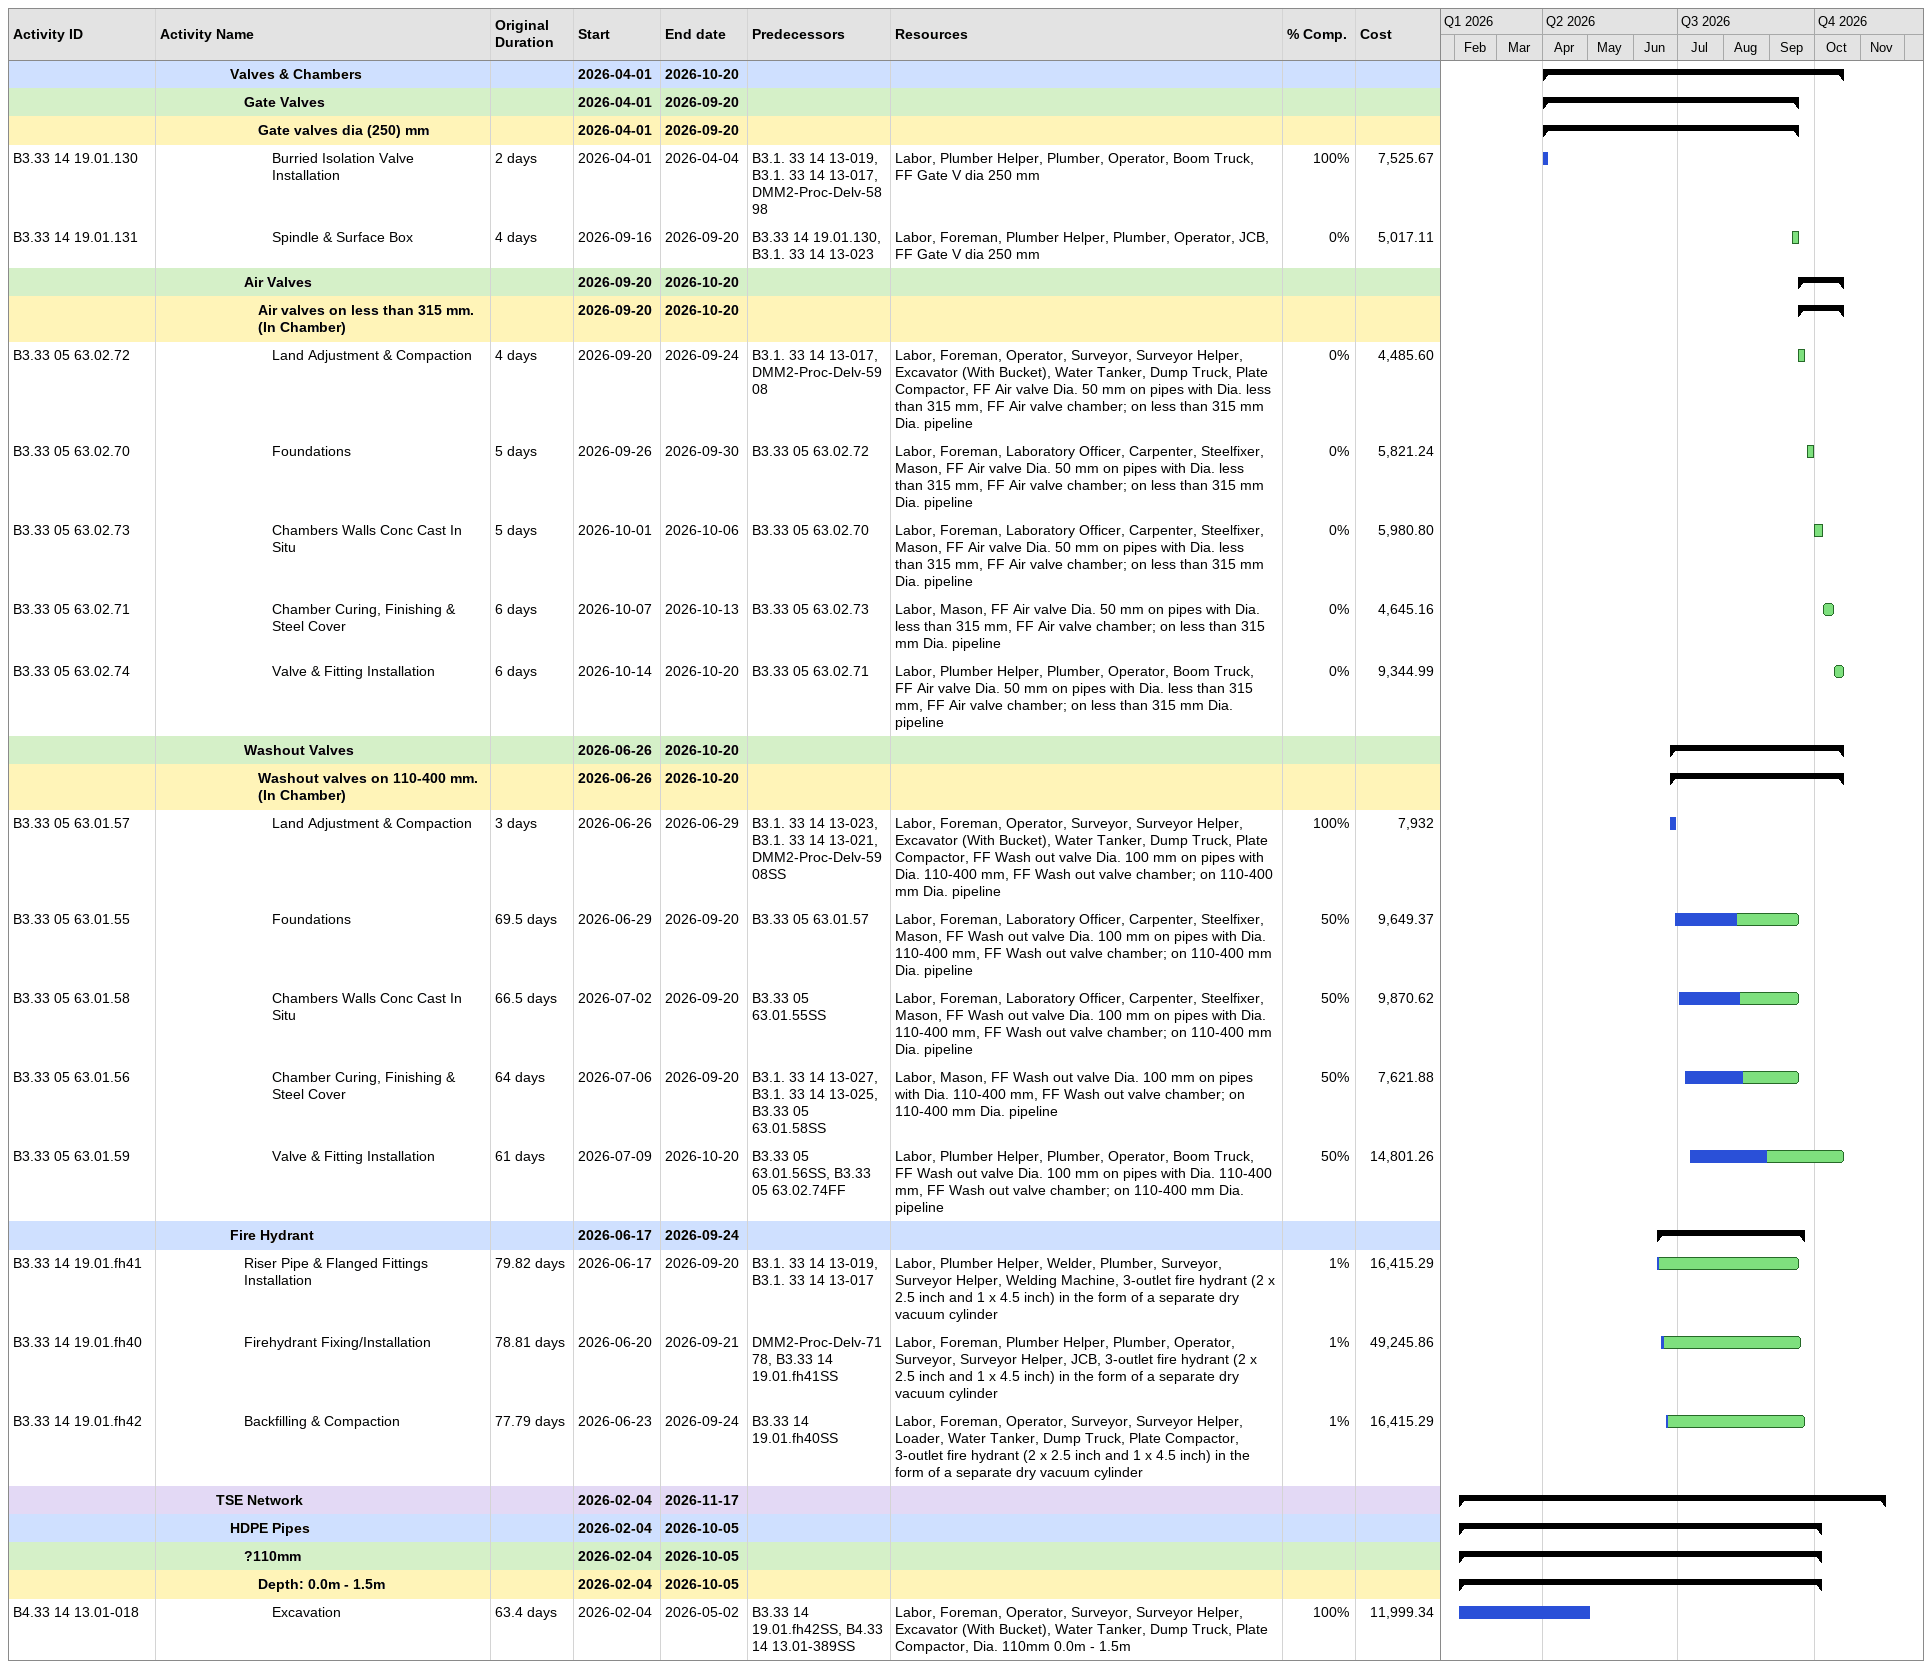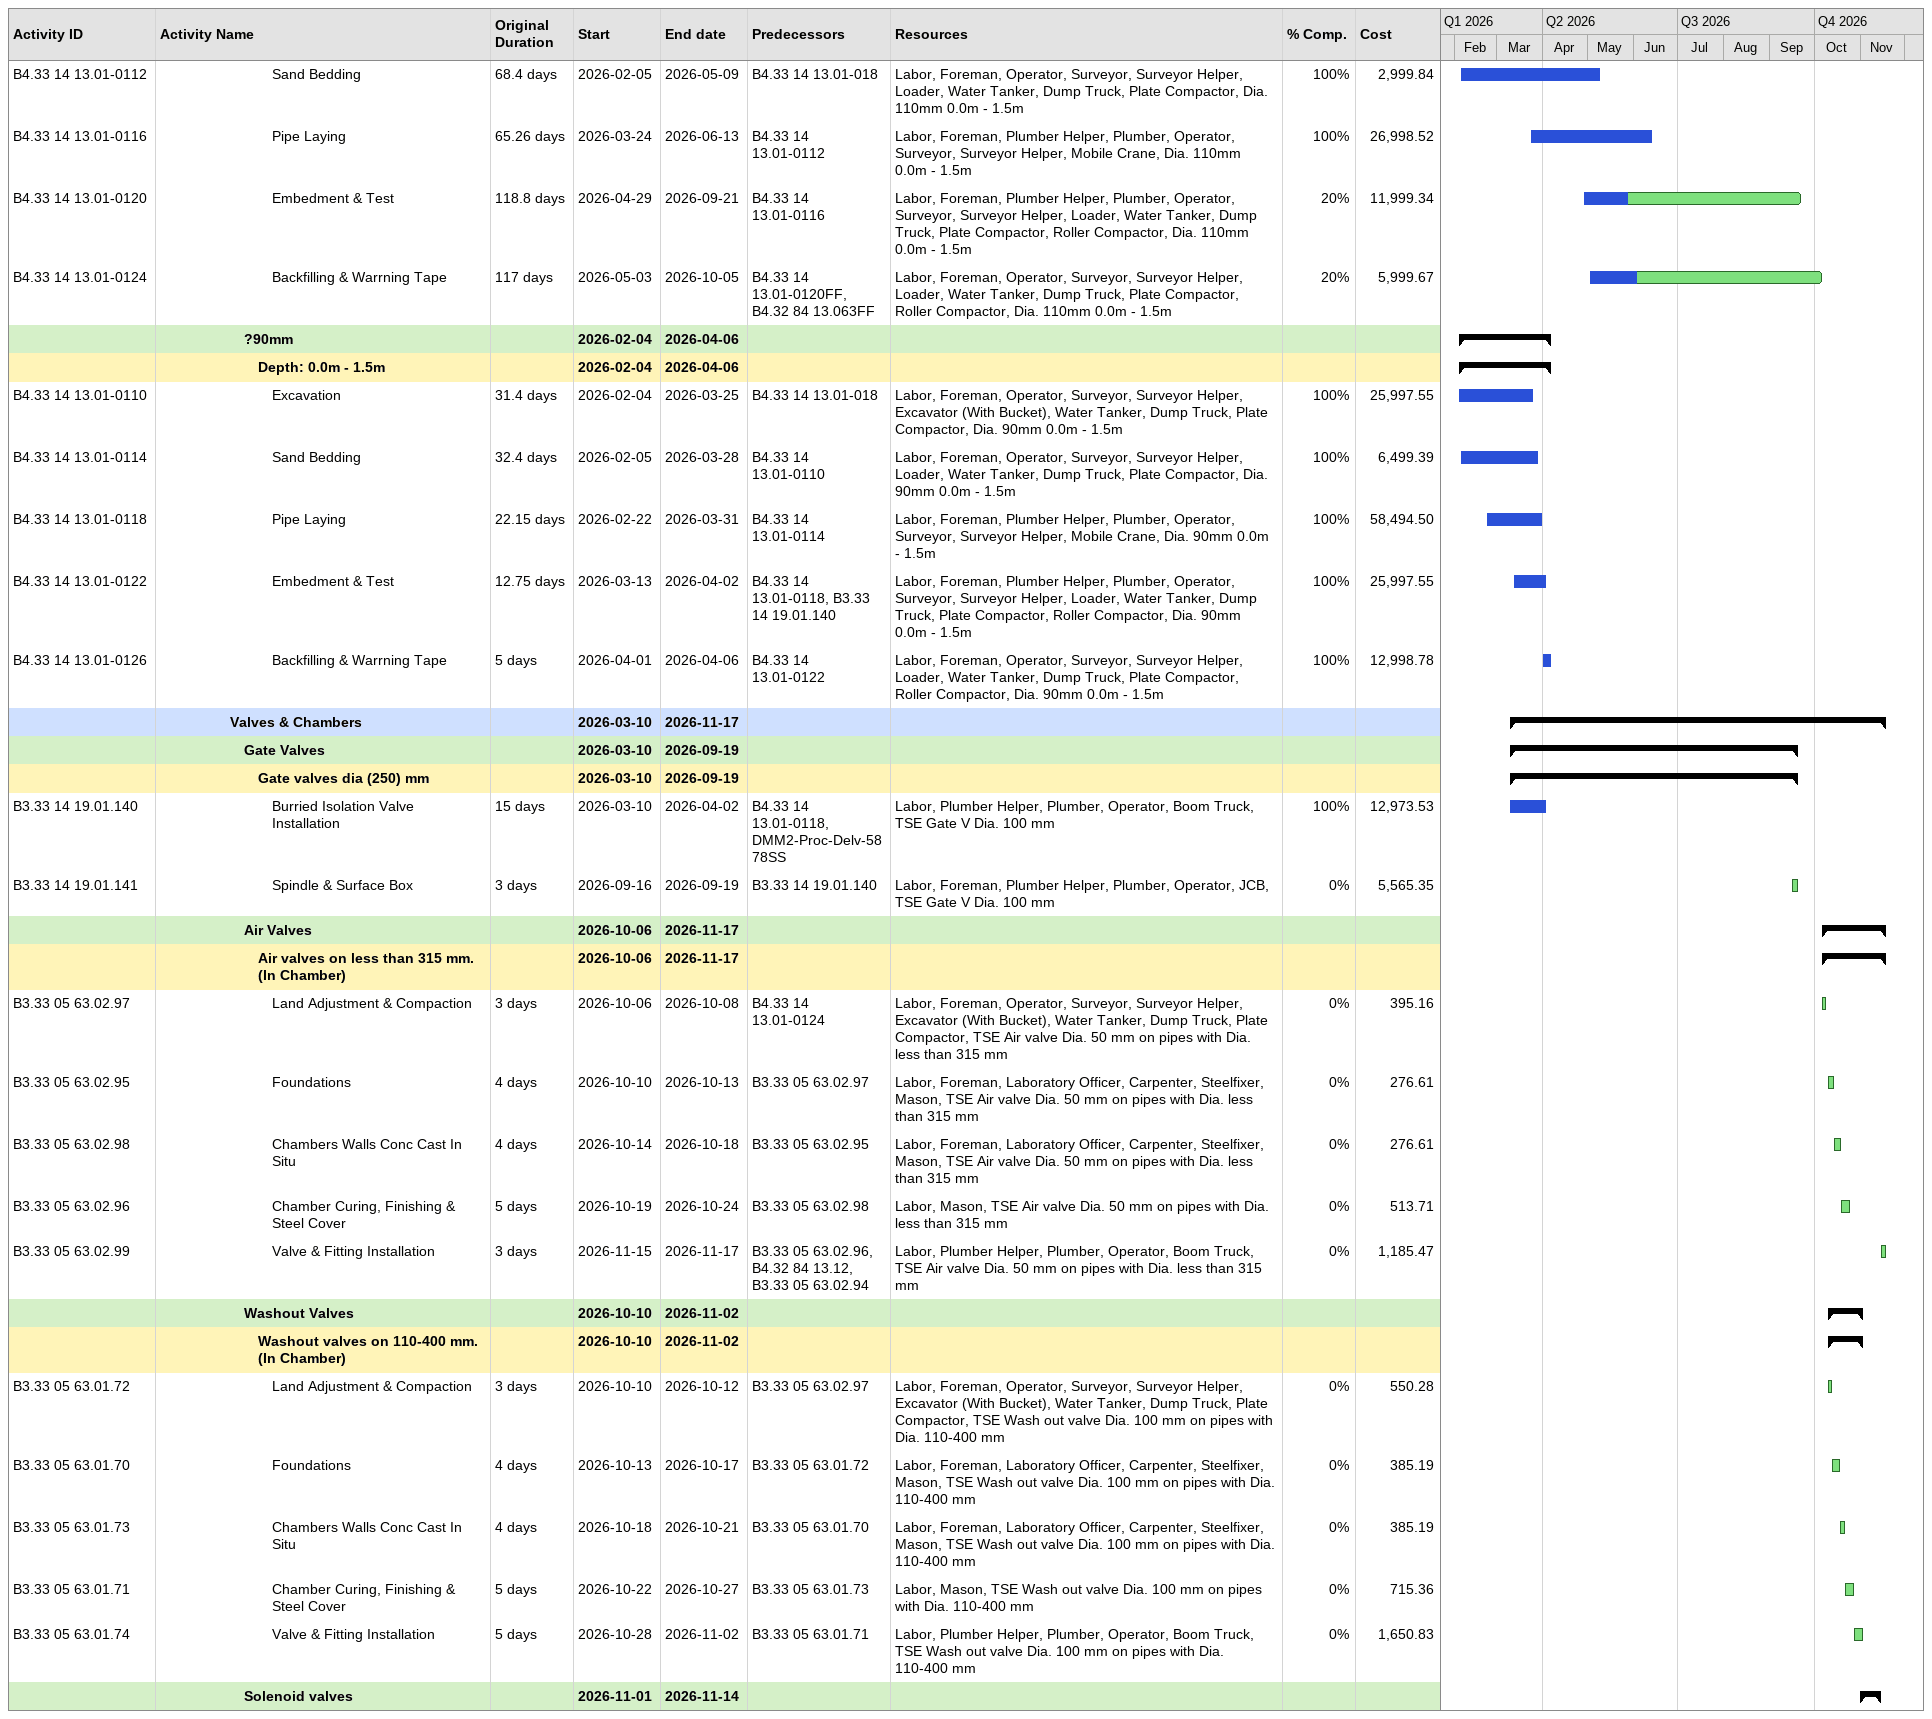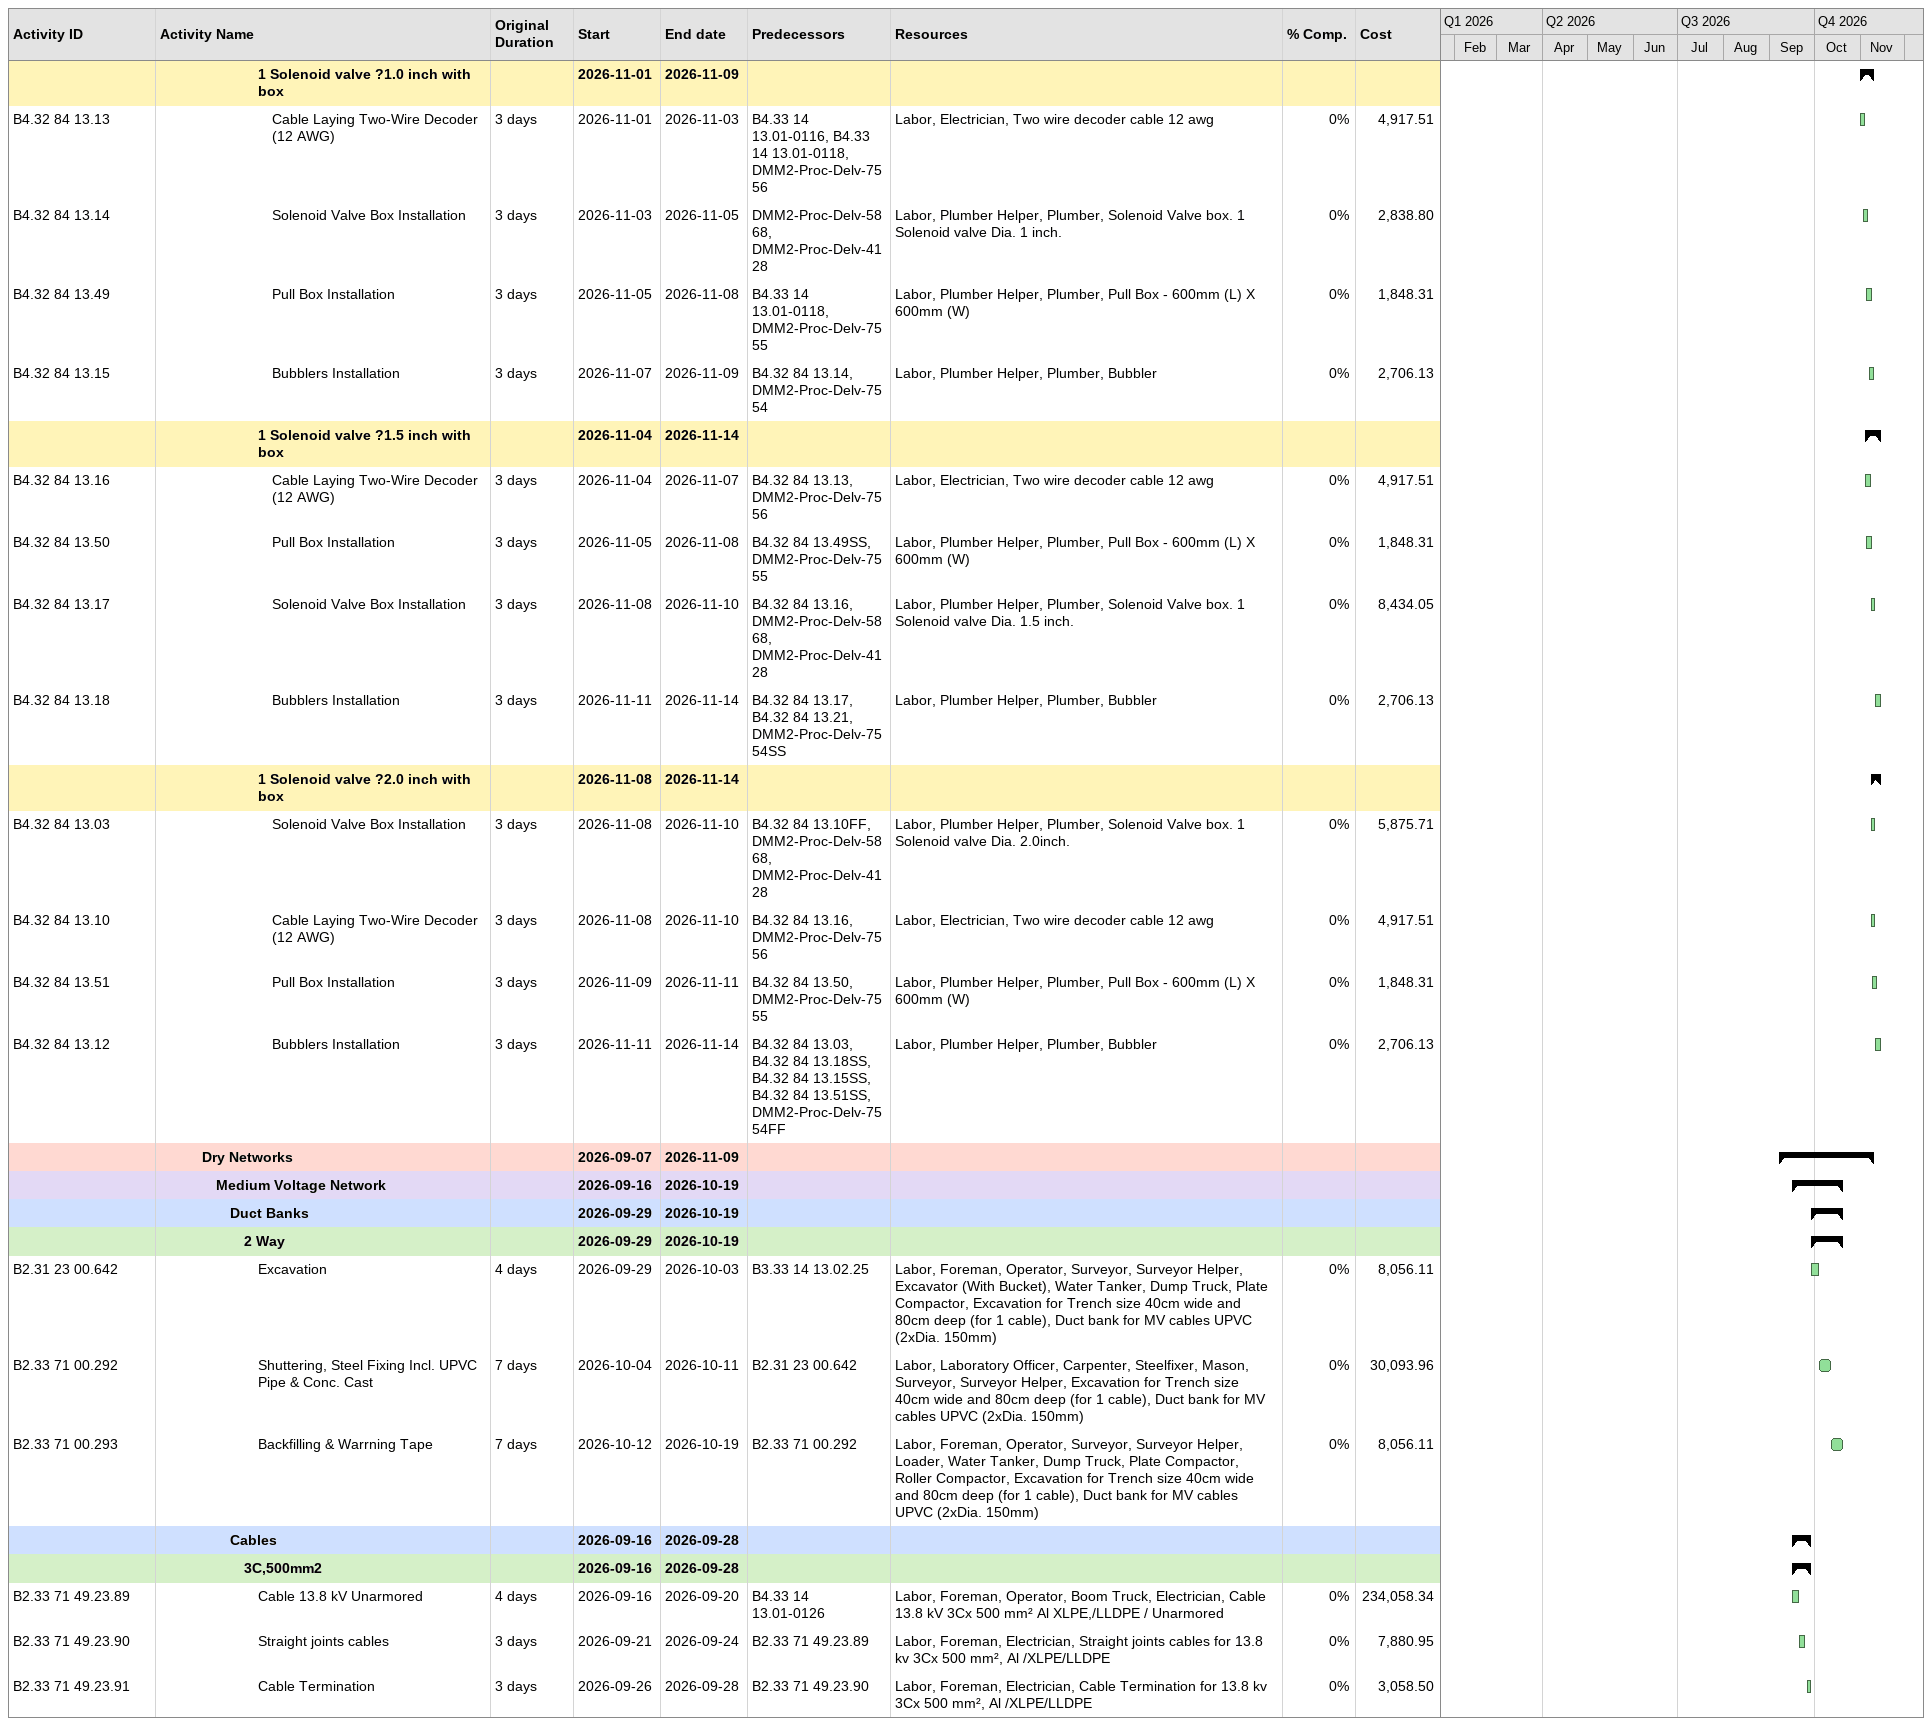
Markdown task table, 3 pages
| ID | Level | Task | Original duration | Start | Finish | Predecessors | Resources | % complete | Cost |
|---|---|---|---|---|---|---|---|---|---|
|  | 6 | **Valves & Chambers** |  | 2026-04-01 | 2026-10-20 |  |  |  |  |
|  | 7 | **Gate Valves** |  | 2026-04-01 | 2026-09-20 |  |  |  |  |
|  | 8 | **Gate valves dia (250) mm** |  | 2026-04-01 | 2026-09-20 |  |  |  |  |
| B3.33 14 19.01.130 | 9 | Burried Isolation Valve Installation | 2d | 2026-04-01 | 2026-04-04 | B3.1. 33 14 13-019, B3.1. 33 14 13-017, DMM2-Proc-Delv-5898 | Labor, Plumber Helper, Plumber, Operator, Boom Truck, FF Gate V dia 250 mm | 100 | 7525.67 |
| B3.33 14 19.01.131 | 9 | Spindle & Surface Box | 4d | 2026-09-16 | 2026-09-20 | B3.33 14 19.01.130, B3.1. 33 14 13-023 | Labor, Foreman, Plumber Helper, Plumber, Operator, JCB, FF Gate V dia 250 mm | 0 | 5017.11 |
|  | 7 | **Air Valves** |  | 2026-09-20 | 2026-10-20 |  |  |  |  |
|  | 8 | **Air valves on less than 315 mm. (In Chamber)** |  | 2026-09-20 | 2026-10-20 |  |  |  |  |
| B3.33 05 63.02.72 | 9 | Land Adjustment & Compaction | 4d | 2026-09-20 | 2026-09-24 | B3.1. 33 14 13-017, DMM2-Proc-Delv-5908 | Labor, Foreman, Operator, Surveyor, Surveyor Helper, Excavator (With Bucket), Water Tanker, Dump Truck, Plate Compactor, FF Air valve Dia. 50 mm on pipes with Dia. less than 315 mm, FF Air valve chamber; on less than 315 mm Dia. pipeline | 0 | 4485.60 |
| B3.33 05 63.02.70 | 9 | Foundations | 5d | 2026-09-26 | 2026-09-30 | B3.33 05 63.02.72 | Labor, Foreman, Laboratory Officer, Carpenter, Steelfixer, Mason, FF Air valve Dia. 50 mm on pipes with Dia. less than 315 mm, FF Air valve chamber; on less than 315 mm Dia. pipeline | 0 | 5821.24 |
| B3.33 05 63.02.73 | 9 | Chambers Walls Conc Cast In Situ | 5d | 2026-10-01 | 2026-10-06 | B3.33 05 63.02.70 | Labor, Foreman, Laboratory Officer, Carpenter, Steelfixer, Mason, FF Air valve Dia. 50 mm on pipes with Dia. less than 315 mm, FF Air valve chamber; on less than 315 mm Dia. pipeline | 0 | 5980.80 |
| B3.33 05 63.02.71 | 9 | Chamber Curing, Finishing & Steel Cover | 6d | 2026-10-07 | 2026-10-13 | B3.33 05 63.02.73 | Labor, Mason, FF Air valve Dia. 50 mm on pipes with Dia. less than 315 mm, FF Air valve chamber; on less than 315 mm Dia. pipeline | 0 | 4645.16 |
| B3.33 05 63.02.74 | 9 | Valve & Fitting Installation | 6d | 2026-10-14 | 2026-10-20 | B3.33 05 63.02.71 | Labor, Plumber Helper, Plumber, Operator, Boom Truck, FF Air valve Dia. 50 mm on pipes with Dia. less than 315 mm, FF Air valve chamber; on less than 315 mm Dia. pipeline | 0 | 9344.99 |
|  | 7 | **Washout Valves** |  | 2026-06-26 | 2026-10-20 |  |  |  |  |
|  | 8 | **Washout valves on 110-400 mm. (In Chamber)** |  | 2026-06-26 | 2026-10-20 |  |  |  |  |
| B3.33 05 63.01.57 | 9 | Land Adjustment & Compaction | 3d | 2026-06-26 | 2026-06-29 | B3.1. 33 14 13-023, B3.1. 33 14 13-021, DMM2-Proc-Delv-5908SS | Labor, Foreman, Operator, Surveyor, Surveyor Helper, Excavator (With Bucket), Water Tanker, Dump Truck, Plate Compactor, FF Wash out valve Dia. 100 mm on pipes with Dia. 110-400 mm, FF Wash out valve chamber; on 110-400 mm Dia. pipeline | 100 | 7932 |
| B3.33 05 63.01.55 | 9 | Foundations | 69.5d | 2026-06-29 | 2026-09-20 | B3.33 05 63.01.57 | Labor, Foreman, Laboratory Officer, Carpenter, Steelfixer, Mason, FF Wash out valve Dia. 100 mm on pipes with Dia. 110-400 mm, FF Wash out valve chamber; on 110-400 mm Dia. pipeline | 50 | 9649.37 |
| B3.33 05 63.01.58 | 9 | Chambers Walls Conc Cast In Situ | 66.5d | 2026-07-02 | 2026-09-20 | B3.33 05 63.01.55SS | Labor, Foreman, Laboratory Officer, Carpenter, Steelfixer, Mason, FF Wash out valve Dia. 100 mm on pipes with Dia. 110-400 mm, FF Wash out valve chamber; on 110-400 mm Dia. pipeline | 50 | 9870.62 |
| B3.33 05 63.01.56 | 9 | Chamber Curing, Finishing & Steel Cover | 64d | 2026-07-06 | 2026-09-20 | B3.1. 33 14 13-027, B3.1. 33 14 13-025, B3.33 05 63.01.58SS | Labor, Mason, FF Wash out valve Dia. 100 mm on pipes with Dia. 110-400 mm, FF Wash out valve chamber; on 110-400 mm Dia. pipeline | 50 | 7621.88 |
| B3.33 05 63.01.59 | 9 | Valve & Fitting Installation | 61d | 2026-07-09 | 2026-10-20 | B3.33 05 63.01.56SS, B3.33 05 63.02.74FF | Labor, Plumber Helper, Plumber, Operator, Boom Truck, FF Wash out valve Dia. 100 mm on pipes with Dia. 110-400 mm, FF Wash out valve chamber; on 110-400 mm Dia. pipeline | 50 | 14801.26 |
|  | 6 | **Fire Hydrant** |  | 2026-06-17 | 2026-09-24 |  |  |  |  |
| B3.33 14 19.01.fh41 | 7 | Riser Pipe & Flanged Fittings Installation | 79.82d | 2026-06-17 | 2026-09-20 | B3.1. 33 14 13-019, B3.1. 33 14 13-017 | Labor, Plumber Helper, Welder, Plumber, Surveyor, Surveyor Helper, Welding Machine, 3-outlet fire hydrant (2 x 2.5 inch and 1 x 4.5 inch) in the form of a separate dry vacuum cylinder | 1 | 16415.29 |
| B3.33 14 19.01.fh40 | 7 | Firehydrant Fixing/Installation | 78.81d | 2026-06-20 | 2026-09-21 | DMM2-Proc-Delv-7178, B3.33 14 19.01.fh41SS | Labor, Foreman, Plumber Helper, Plumber, Operator, Surveyor, Surveyor Helper, JCB, 3-outlet fire hydrant (2 x 2.5 inch and 1 x 4.5 inch) in the form of a separate dry vacuum cylinder | 1 | 49245.86 |
| B3.33 14 19.01.fh42 | 7 | Backfilling & Compaction | 77.79d | 2026-06-23 | 2026-09-24 | B3.33 14 19.01.fh40SS | Labor, Foreman, Operator, Surveyor, Surveyor Helper, Loader, Water Tanker, Dump Truck, Plate Compactor, 3-outlet fire hydrant (2 x 2.5 inch and 1 x 4.5 inch) in the form of a separate dry vacuum cylinder | 1 | 16415.29 |
|  | 5 | **TSE Network** |  | 2026-02-04 | 2026-11-17 |  |  |  |  |
|  | 6 | **HDPE Pipes** |  | 2026-02-04 | 2026-10-05 |  |  |  |  |
|  | 7 | **?110mm** |  | 2026-02-04 | 2026-10-05 |  |  |  |  |
|  | 8 | **Depth: 0.0m - 1.5m** |  | 2026-02-04 | 2026-10-05 |  |  |  |  |
| B4.33 14 13.01-018 | 9 | Excavation | 63.4d | 2026-02-04 | 2026-05-02 | B3.33 14 19.01.fh42SS, B4.33 14 13.01-389SS | Labor, Foreman, Operator, Surveyor, Surveyor Helper, Excavator (With Bucket), Water Tanker, Dump Truck, Plate Compactor, Dia. 110mm 0.0m - 1.5m | 100 | 11999.34 |
| B4.33 14 13.01-0112 | 9 | Sand Bedding | 68.4d | 2026-02-05 | 2026-05-09 | B4.33 14 13.01-018 | Labor, Foreman, Operator, Surveyor, Surveyor Helper, Loader, Water Tanker, Dump Truck, Plate Compactor, Dia. 110mm 0.0m - 1.5m | 100 | 2999.84 |
| B4.33 14 13.01-0116 | 9 | Pipe Laying | 65.26d | 2026-03-24 | 2026-06-13 | B4.33 14 13.01-0112 | Labor, Foreman, Plumber Helper, Plumber, Operator, Surveyor, Surveyor Helper, Mobile Crane, Dia. 110mm 0.0m - 1.5m | 100 | 26998.52 |
| B4.33 14 13.01-0120 | 9 | Embedment & Test | 118.8d | 2026-04-29 | 2026-09-21 | B4.33 14 13.01-0116 | Labor, Foreman, Plumber Helper, Plumber, Operator, Surveyor, Surveyor Helper, Loader, Water Tanker, Dump Truck, Plate Compactor, Roller Compactor, Dia. 110mm 0.0m - 1.5m | 20 | 11999.34 |
| B4.33 14 13.01-0124 | 9 | Backfilling & Warrning Tape | 117d | 2026-05-03 | 2026-10-05 | B4.33 14 13.01-0120FF, B4.32 84 13.063FF | Labor, Foreman, Operator, Surveyor, Surveyor Helper, Loader, Water Tanker, Dump Truck, Plate Compactor, Roller Compactor, Dia. 110mm 0.0m - 1.5m | 20 | 5999.67 |
|  | 7 | **?90mm** |  | 2026-02-04 | 2026-04-06 |  |  |  |  |
|  | 8 | **Depth: 0.0m - 1.5m** |  | 2026-02-04 | 2026-04-06 |  |  |  |  |
| B4.33 14 13.01-0110 | 9 | Excavation | 31.4d | 2026-02-04 | 2026-03-25 | B4.33 14 13.01-018 | Labor, Foreman, Operator, Surveyor, Surveyor Helper, Excavator (With Bucket), Water Tanker, Dump Truck, Plate Compactor, Dia. 90mm 0.0m - 1.5m | 100 | 25997.55 |
| B4.33 14 13.01-0114 | 9 | Sand Bedding | 32.4d | 2026-02-05 | 2026-03-28 | B4.33 14 13.01-0110 | Labor, Foreman, Operator, Surveyor, Surveyor Helper, Loader, Water Tanker, Dump Truck, Plate Compactor, Dia. 90mm 0.0m - 1.5m | 100 | 6499.39 |
| B4.33 14 13.01-0118 | 9 | Pipe Laying | 22.15d | 2026-02-22 | 2026-03-31 | B4.33 14 13.01-0114 | Labor, Foreman, Plumber Helper, Plumber, Operator, Surveyor, Surveyor Helper, Mobile Crane, Dia. 90mm 0.0m - 1.5m | 100 | 58494.50 |
| B4.33 14 13.01-0122 | 9 | Embedment & Test | 12.75d | 2026-03-13 | 2026-04-02 | B4.33 14 13.01-0118, B3.33 14 19.01.140 | Labor, Foreman, Plumber Helper, Plumber, Operator, Surveyor, Surveyor Helper, Loader, Water Tanker, Dump Truck, Plate Compactor, Roller Compactor, Dia. 90mm 0.0m - 1.5m | 100 | 25997.55 |
| B4.33 14 13.01-0126 | 9 | Backfilling & Warrning Tape | 5d | 2026-04-01 | 2026-04-06 | B4.33 14 13.01-0122 | Labor, Foreman, Operator, Surveyor, Surveyor Helper, Loader, Water Tanker, Dump Truck, Plate Compactor, Roller Compactor, Dia. 90mm 0.0m - 1.5m | 100 | 12998.78 |
|  | 6 | **Valves & Chambers** |  | 2026-03-10 | 2026-11-17 |  |  |  |  |
|  | 7 | **Gate Valves** |  | 2026-03-10 | 2026-09-19 |  |  |  |  |
|  | 8 | **Gate valves dia (250) mm** |  | 2026-03-10 | 2026-09-19 |  |  |  |  |
| B3.33 14 19.01.140 | 9 | Burried Isolation Valve Installation | 15d | 2026-03-10 | 2026-04-02 | B4.33 14 13.01-0118, DMM2-Proc-Delv-5878SS | Labor, Plumber Helper, Plumber, Operator, Boom Truck, TSE Gate V Dia. 100 mm | 100 | 12973.53 |
| B3.33 14 19.01.141 | 9 | Spindle & Surface Box | 3d | 2026-09-16 | 2026-09-19 | B3.33 14 19.01.140 | Labor, Foreman, Plumber Helper, Plumber, Operator, JCB, TSE Gate V Dia. 100 mm | 0 | 5565.35 |
|  | 7 | **Air Valves** |  | 2026-10-06 | 2026-11-17 |  |  |  |  |
|  | 8 | **Air valves on less than 315 mm. (In Chamber)** |  | 2026-10-06 | 2026-11-17 |  |  |  |  |
| B3.33 05 63.02.97 | 9 | Land Adjustment & Compaction | 3d | 2026-10-06 | 2026-10-08 | B4.33 14 13.01-0124 | Labor, Foreman, Operator, Surveyor, Surveyor Helper, Excavator (With Bucket), Water Tanker, Dump Truck, Plate Compactor, TSE Air valve Dia. 50 mm on pipes with Dia. less than 315 mm | 0 | 395.16 |
| B3.33 05 63.02.95 | 9 | Foundations | 4d | 2026-10-10 | 2026-10-13 | B3.33 05 63.02.97 | Labor, Foreman, Laboratory Officer, Carpenter, Steelfixer, Mason, TSE Air valve Dia. 50 mm on pipes with Dia. less than 315 mm | 0 | 276.61 |
| B3.33 05 63.02.98 | 9 | Chambers Walls Conc Cast In Situ | 4d | 2026-10-14 | 2026-10-18 | B3.33 05 63.02.95 | Labor, Foreman, Laboratory Officer, Carpenter, Steelfixer, Mason, TSE Air valve Dia. 50 mm on pipes with Dia. less than 315 mm | 0 | 276.61 |
| B3.33 05 63.02.96 | 9 | Chamber Curing, Finishing & Steel Cover | 5d | 2026-10-19 | 2026-10-24 | B3.33 05 63.02.98 | Labor, Mason, TSE Air valve Dia. 50 mm on pipes with Dia. less than 315 mm | 0 | 513.71 |
| B3.33 05 63.02.99 | 9 | Valve & Fitting Installation | 3d | 2026-11-15 | 2026-11-17 | B3.33 05 63.02.96, B4.32 84 13.12, B3.33 05 63.02.94 | Labor, Plumber Helper, Plumber, Operator, Boom Truck, TSE Air valve Dia. 50 mm on pipes with Dia. less than 315 mm | 0 | 1185.47 |
|  | 7 | **Washout Valves** |  | 2026-10-10 | 2026-11-02 |  |  |  |  |
|  | 8 | **Washout valves on 110-400 mm. (In Chamber)** |  | 2026-10-10 | 2026-11-02 |  |  |  |  |
| B3.33 05 63.01.72 | 9 | Land Adjustment & Compaction | 3d | 2026-10-10 | 2026-10-12 | B3.33 05 63.02.97 | Labor, Foreman, Operator, Surveyor, Surveyor Helper, Excavator (With Bucket), Water Tanker, Dump Truck, Plate Compactor, TSE Wash out valve Dia. 100 mm on pipes with Dia. 110-400 mm | 0 | 550.28 |
| B3.33 05 63.01.70 | 9 | Foundations | 4d | 2026-10-13 | 2026-10-17 | B3.33 05 63.01.72 | Labor, Foreman, Laboratory Officer, Carpenter, Steelfixer, Mason, TSE Wash out valve Dia. 100 mm on pipes with Dia. 110-400 mm | 0 | 385.19 |
| B3.33 05 63.01.73 | 9 | Chambers Walls Conc Cast In Situ | 4d | 2026-10-18 | 2026-10-21 | B3.33 05 63.01.70 | Labor, Foreman, Laboratory Officer, Carpenter, Steelfixer, Mason, TSE Wash out valve Dia. 100 mm on pipes with Dia. 110-400 mm | 0 | 385.19 |
| B3.33 05 63.01.71 | 9 | Chamber Curing, Finishing & Steel Cover | 5d | 2026-10-22 | 2026-10-27 | B3.33 05 63.01.73 | Labor, Mason, TSE Wash out valve Dia. 100 mm on pipes with Dia. 110-400 mm | 0 | 715.36 |
| B3.33 05 63.01.74 | 9 | Valve & Fitting Installation | 5d | 2026-10-28 | 2026-11-02 | B3.33 05 63.01.71 | Labor, Plumber Helper, Plumber, Operator, Boom Truck, TSE Wash out valve Dia. 100 mm on pipes with Dia. 110-400 mm | 0 | 1650.83 |
|  | 7 | **Solenoid valves** |  | 2026-11-01 | 2026-11-14 |  |  |  |  |
|  | 8 | **1 Solenoid valve ?1.0 inch with box** |  | 2026-11-01 | 2026-11-09 |  |  |  |  |
| B4.32 84 13.13 | 9 | Cable Laying Two-Wire Decoder (12 AWG) | 3d | 2026-11-01 | 2026-11-03 | B4.33 14 13.01-0116, B4.33 14 13.01-0118, DMM2-Proc-Delv-7556 | Labor, Electrician, Two wire decoder cable 12 awg | 0 | 4917.51 |
| B4.32 84 13.14 | 9 | Solenoid Valve Box Installation | 3d | 2026-11-03 | 2026-11-05 | DMM2-Proc-Delv-5868, DMM2-Proc-Delv-4128 | Labor, Plumber Helper, Plumber, Solenoid Valve box. 1 Solenoid valve Dia. 1 inch. | 0 | 2838.80 |
| B4.32 84 13.49 | 9 | Pull Box Installation | 3d | 2026-11-05 | 2026-11-08 | B4.33 14 13.01-0118, DMM2-Proc-Delv-7555 | Labor, Plumber Helper, Plumber, Pull Box - 600mm (L) X 600mm (W) | 0 | 1848.31 |
| B4.32 84 13.15 | 9 | Bubblers Installation | 3d | 2026-11-07 | 2026-11-09 | B4.32 84 13.14, DMM2-Proc-Delv-7554 | Labor, Plumber Helper, Plumber, Bubbler | 0 | 2706.13 |
|  | 8 | **1 Solenoid valve ?1.5 inch with box** |  | 2026-11-04 | 2026-11-14 |  |  |  |  |
| B4.32 84 13.16 | 9 | Cable Laying Two-Wire Decoder (12 AWG) | 3d | 2026-11-04 | 2026-11-07 | B4.32 84 13.13, DMM2-Proc-Delv-7556 | Labor, Electrician, Two wire decoder cable 12 awg | 0 | 4917.51 |
| B4.32 84 13.50 | 9 | Pull Box Installation | 3d | 2026-11-05 | 2026-11-08 | B4.32 84 13.49SS, DMM2-Proc-Delv-7555 | Labor, Plumber Helper, Plumber, Pull Box - 600mm (L) X 600mm (W) | 0 | 1848.31 |
| B4.32 84 13.17 | 9 | Solenoid Valve Box Installation | 3d | 2026-11-08 | 2026-11-10 | B4.32 84 13.16, DMM2-Proc-Delv-5868, DMM2-Proc-Delv-4128 | Labor, Plumber Helper, Plumber, Solenoid Valve box. 1 Solenoid valve Dia. 1.5 inch. | 0 | 8434.05 |
| B4.32 84 13.18 | 9 | Bubblers Installation | 3d | 2026-11-11 | 2026-11-14 | B4.32 84 13.17, B4.32 84 13.21, DMM2-Proc-Delv-7554SS | Labor, Plumber Helper, Plumber, Bubbler | 0 | 2706.13 |
|  | 8 | **1 Solenoid valve ?2.0 inch with box** |  | 2026-11-08 | 2026-11-14 |  |  |  |  |
| B4.32 84 13.03 | 9 | Solenoid Valve Box Installation | 3d | 2026-11-08 | 2026-11-10 | B4.32 84 13.10FF, DMM2-Proc-Delv-5868, DMM2-Proc-Delv-4128 | Labor, Plumber Helper, Plumber, Solenoid Valve box. 1 Solenoid valve Dia. 2.0inch. | 0 | 5875.71 |
| B4.32 84 13.10 | 9 | Cable Laying Two-Wire Decoder (12 AWG) | 3d | 2026-11-08 | 2026-11-10 | B4.32 84 13.16, DMM2-Proc-Delv-7556 | Labor, Electrician, Two wire decoder cable 12 awg | 0 | 4917.51 |
| B4.32 84 13.51 | 9 | Pull Box Installation | 3d | 2026-11-09 | 2026-11-11 | B4.32 84 13.50, DMM2-Proc-Delv-7555 | Labor, Plumber Helper, Plumber, Pull Box - 600mm (L) X 600mm (W) | 0 | 1848.31 |
| B4.32 84 13.12 | 9 | Bubblers Installation | 3d | 2026-11-11 | 2026-11-14 | B4.32 84 13.03, B4.32 84 13.18SS, B4.32 84 13.15SS, B4.32 84 13.51SS, DMM2-Proc-Delv-7554FF | Labor, Plumber Helper, Plumber, Bubbler | 0 | 2706.13 |
|  | 4 | **Dry Networks** |  | 2026-09-07 | 2026-11-09 |  |  |  |  |
|  | 5 | **Medium Voltage Network** |  | 2026-09-16 | 2026-10-19 |  |  |  |  |
|  | 6 | **Duct Banks** |  | 2026-09-29 | 2026-10-19 |  |  |  |  |
|  | 7 | **2 Way** |  | 2026-09-29 | 2026-10-19 |  |  |  |  |
| B2.31 23 00.642 | 8 | Excavation | 4d | 2026-09-29 | 2026-10-03 | B3.33 14 13.02.25 | Labor, Foreman, Operator, Surveyor, Surveyor Helper, Excavator (With Bucket), Water Tanker, Dump Truck, Plate Compactor, Excavation for Trench size 40cm wide and 80cm deep (for 1 cable), Duct bank for MV cables UPVC (2xDia. 150mm) | 0 | 8056.11 |
| B2.33 71 00.292 | 8 | Shuttering, Steel Fixing Incl. UPVC Pipe & Conc. Cast | 7d | 2026-10-04 | 2026-10-11 | B2.31 23 00.642 | Labor, Laboratory Officer, Carpenter, Steelfixer, Mason, Surveyor, Surveyor Helper, Excavation for Trench size 40cm wide and 80cm deep (for 1 cable), Duct bank for MV cables UPVC (2xDia. 150mm) | 0 | 30093.96 |
| B2.33 71 00.293 | 8 | Backfilling & Warrning Tape | 7d | 2026-10-12 | 2026-10-19 | B2.33 71 00.292 | Labor, Foreman, Operator, Surveyor, Surveyor Helper, Loader, Water Tanker, Dump Truck, Plate Compactor, Roller Compactor, Excavation for Trench size 40cm wide and 80cm deep (for 1 cable), Duct bank for MV cables UPVC (2xDia. 150mm) | 0 | 8056.11 |
|  | 6 | **Cables** |  | 2026-09-16 | 2026-09-28 |  |  |  |  |
|  | 7 | **3C,500mm2** |  | 2026-09-16 | 2026-09-28 |  |  |  |  |
| B2.33 71 49.23.89 | 8 | Cable 13.8 kV Unarmored | 4d | 2026-09-16 | 2026-09-20 | B4.33 14 13.01-0126 | Labor, Foreman, Operator, Boom Truck, Electrician, Cable 13.8 kV 3Cx 500 mm² Al XLPE,/LLDPE / Unarmored | 0 | 234058.34 |
| B2.33 71 49.23.90 | 8 | Straight joints cables | 3d | 2026-09-21 | 2026-09-24 | B2.33 71 49.23.89 | Labor, Foreman, Electrician, Straight joints cables for 13.8 kv 3Cx 500 mm², Al /XLPE/LLDPE | 0 | 7880.95 |
| B2.33 71 49.23.91 | 8 | Cable Termination | 3d | 2026-09-26 | 2026-09-28 | B2.33 71 49.23.90 | Labor, Foreman, Electrician, Cable Termination for 13.8 kv 3Cx 500 mm², Al /XLPE/LLDPE | 0 | 3058.50 |
